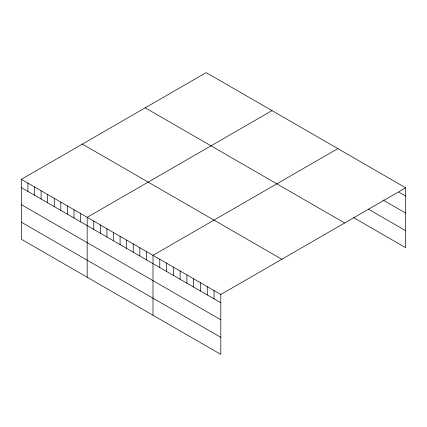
<?xml version="1.0" encoding="UTF-8"?>
<svg xmlns="http://www.w3.org/2000/svg" width="427" height="427" viewBox="0 0 427 427"><rect width="100%" height="100%" fill="white"/><g stroke="black" fill="none" stroke-linecap="round" stroke-linejoin="round"><path stroke-width="0.64" d="M21.35 179.324L220.812 294.486L220.812 354.389L21.35 239.232L21.35 179.324L206.188 72.611L405.65 187.768L405.65 247.676L353.657 217.658M272.01 110.614L87.172 217.327L87.172 277.235M337.832 148.617L152.994 255.33L152.994 315.238M220.812 294.486L405.65 187.768M398.866 192.139L405.65 196.052M383.046 200.039L405.65 213.089M368.352 209.107L405.65 230.639M145.191 107.828L344.653 222.985M82.347 144.107L281.809 259.269M21.35 187.608L220.812 302.77M21.35 204.645L220.812 319.802M21.35 222.195L220.812 337.357M214.034 290.568L214.034 298.852M207.25 286.65L207.25 294.94M200.466 282.738L200.466 291.022M193.687 278.82L193.687 287.104M186.903 274.908L186.903 283.192M180.125 270.99L180.125 279.274M173.341 267.078L173.341 275.362M166.562 263.16L166.562 271.444M159.778 259.242L159.778 267.532M146.413 251.53L146.413 259.813M139.832 247.729L139.832 256.013M133.251 243.929L133.251 252.213M126.664 240.129L126.664 248.413M120.083 236.328L120.083 244.612M113.502 232.528L113.502 240.812M106.921 228.728L106.921 237.012M100.34 224.928L100.34 233.211M93.753 221.127L93.753 229.411M80.591 213.527L80.591 221.81M74.01 209.726L74.01 218.01M67.429 205.926L67.429 214.21M60.842 202.126L60.842 210.41M54.261 198.325L54.261 206.609M47.68 194.525L47.68 202.809M41.099 190.725L41.099 199.009M34.512 186.925L34.512 195.208M27.931 183.124L27.931 191.408"/></g></svg>
